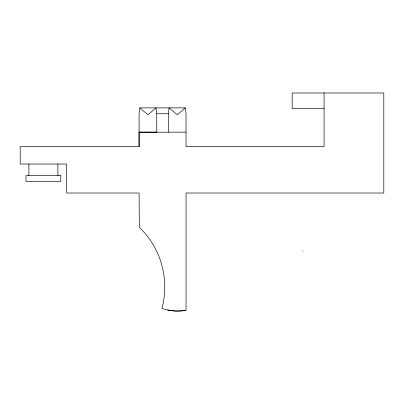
<?xml version="1.0" encoding="UTF-8"?>
<svg xmlns="http://www.w3.org/2000/svg" width="404" height="404" viewBox="0 0 404 404"><rect width="100%" height="100%" fill="white"/><g stroke="black" fill="none" stroke-linecap="round" stroke-linejoin="round"><path stroke-width="0.61" d="M324.069 108.641L292.173 108.641L292.173 92.986L383.8 92.986L383.8 193.016L186.052 193.016L186.052 310.242C178.033 311.736 169.685 311.019 161.964 308.419A82.926 82.926 0 0 0 139.329 227.29L139.082 193.016L66.594 193.016L66.594 164.024L20.2 164.024L20.2 146.627L139.082 146.627L139.087 113.726L139.799 107.893L185.32 107.873L186.017 113.686L186.052 146.627L324.069 146.627L324.069 92.986M139.082 132.194L168.357 132.189L168.357 113.736L169.084 107.878L177.199 114.776L185.32 107.873M168.357 132.189L186.052 132.128M139.799 107.893L147.92 114.776L156.03 107.878L156.762 113.736L168.357 113.736M302.717 251.005L303.005 251.005M156.762 113.736L156.762 132.189L139.082 132.128L139.082 146.627M57.893 164.024L57.893 175.619M28.896 164.024L28.896 175.619M185.476 310.378A47.005 47.005 0 0 1 167.7 310.03M60.792 175.619L25.997 175.619L25.997 181.421L60.792 181.421L60.792 175.619"/></g></svg>
